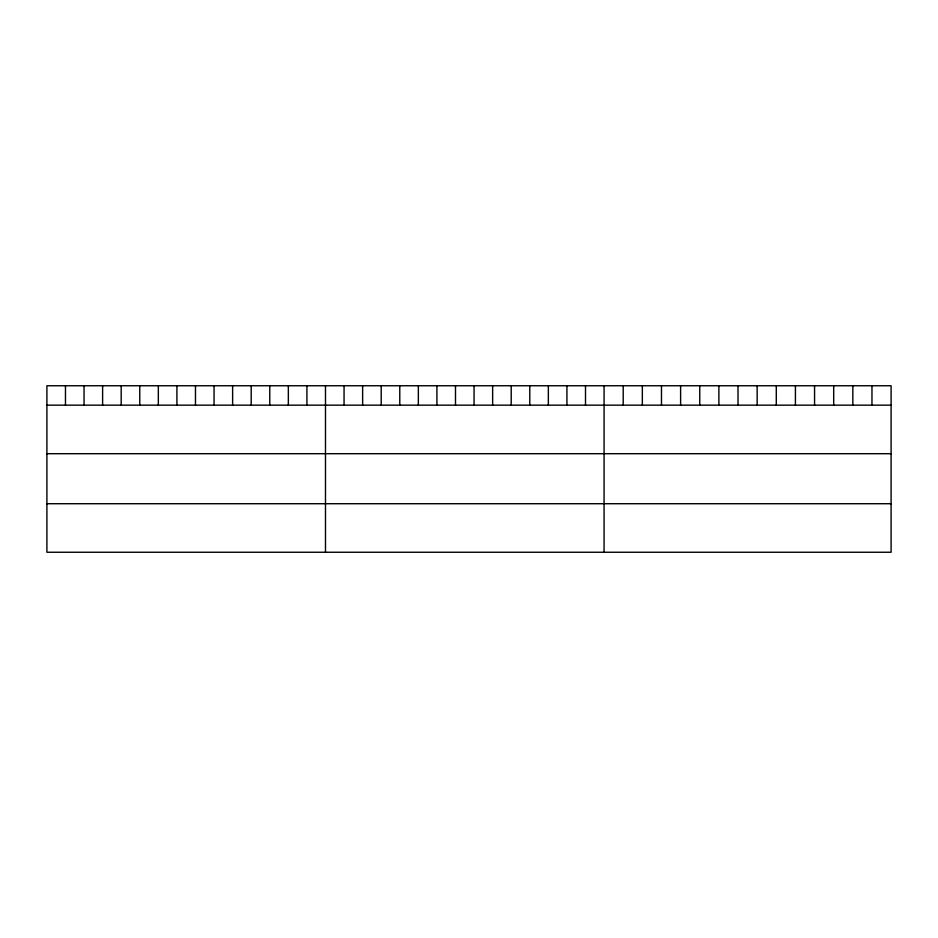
<?xml version="1.0" encoding="UTF-8"?>
<svg xmlns="http://www.w3.org/2000/svg" width="938" height="938" viewBox="0 0 938 938"><rect width="100%" height="100%" fill="white"/><g stroke="black" fill="none" stroke-linecap="round" stroke-linejoin="round"><path stroke-width="1.41" d="M891.1 405.157L891.1 552.248L46.9 552.248L46.9 385.753L891.1 385.753L891.1 405.157L46.9 405.157M46.9 453.699L891.1 453.699M46.9 503.718L891.1 503.718M871.965 385.753L871.965 405.157M852.83 385.753L852.83 405.157M833.694 385.753L833.694 405.157M814.559 385.753L814.559 405.157M795.424 385.753L795.424 405.157M776.289 385.753L776.289 405.157M757.154 385.753L757.154 405.157M738.018 385.753L738.018 405.157M718.883 385.753L718.883 405.157M699.748 385.753L699.748 405.157M680.613 385.753L680.613 405.157M661.478 385.753L661.478 405.157M642.342 385.753L642.342 405.157M623.207 385.753L623.207 405.157M604.072 385.753L604.072 552.248M585.5 385.753L585.5 405.157M566.927 385.753L566.927 405.157M548.355 385.753L548.355 405.157M529.782 385.753L529.782 405.157M511.21 385.753L511.21 405.157M492.638 385.753L492.638 405.157M474.065 385.753L474.065 405.157M455.493 385.753L455.493 405.157M436.92 385.753L436.92 405.157M418.348 385.753L418.348 405.157M399.776 385.753L399.776 405.157M381.203 385.753L381.203 405.157M362.631 385.753L362.631 405.157M344.058 385.753L344.058 405.157M325.486 385.753L325.486 552.248M306.914 385.753L306.914 405.157M288.341 385.753L288.341 405.157M269.769 385.753L269.769 405.157M251.196 385.753L251.196 405.157M232.624 385.753L232.624 405.157M214.052 385.753L214.052 405.157M195.479 385.753L195.479 405.157M176.907 385.753L176.907 405.157M158.334 385.753L158.334 405.157M139.762 385.753L139.762 405.157M121.19 385.753L121.19 405.157M102.617 385.753L102.617 405.157M84.045 385.753L84.045 405.157M65.472 385.753L65.472 405.157"/></g></svg>
